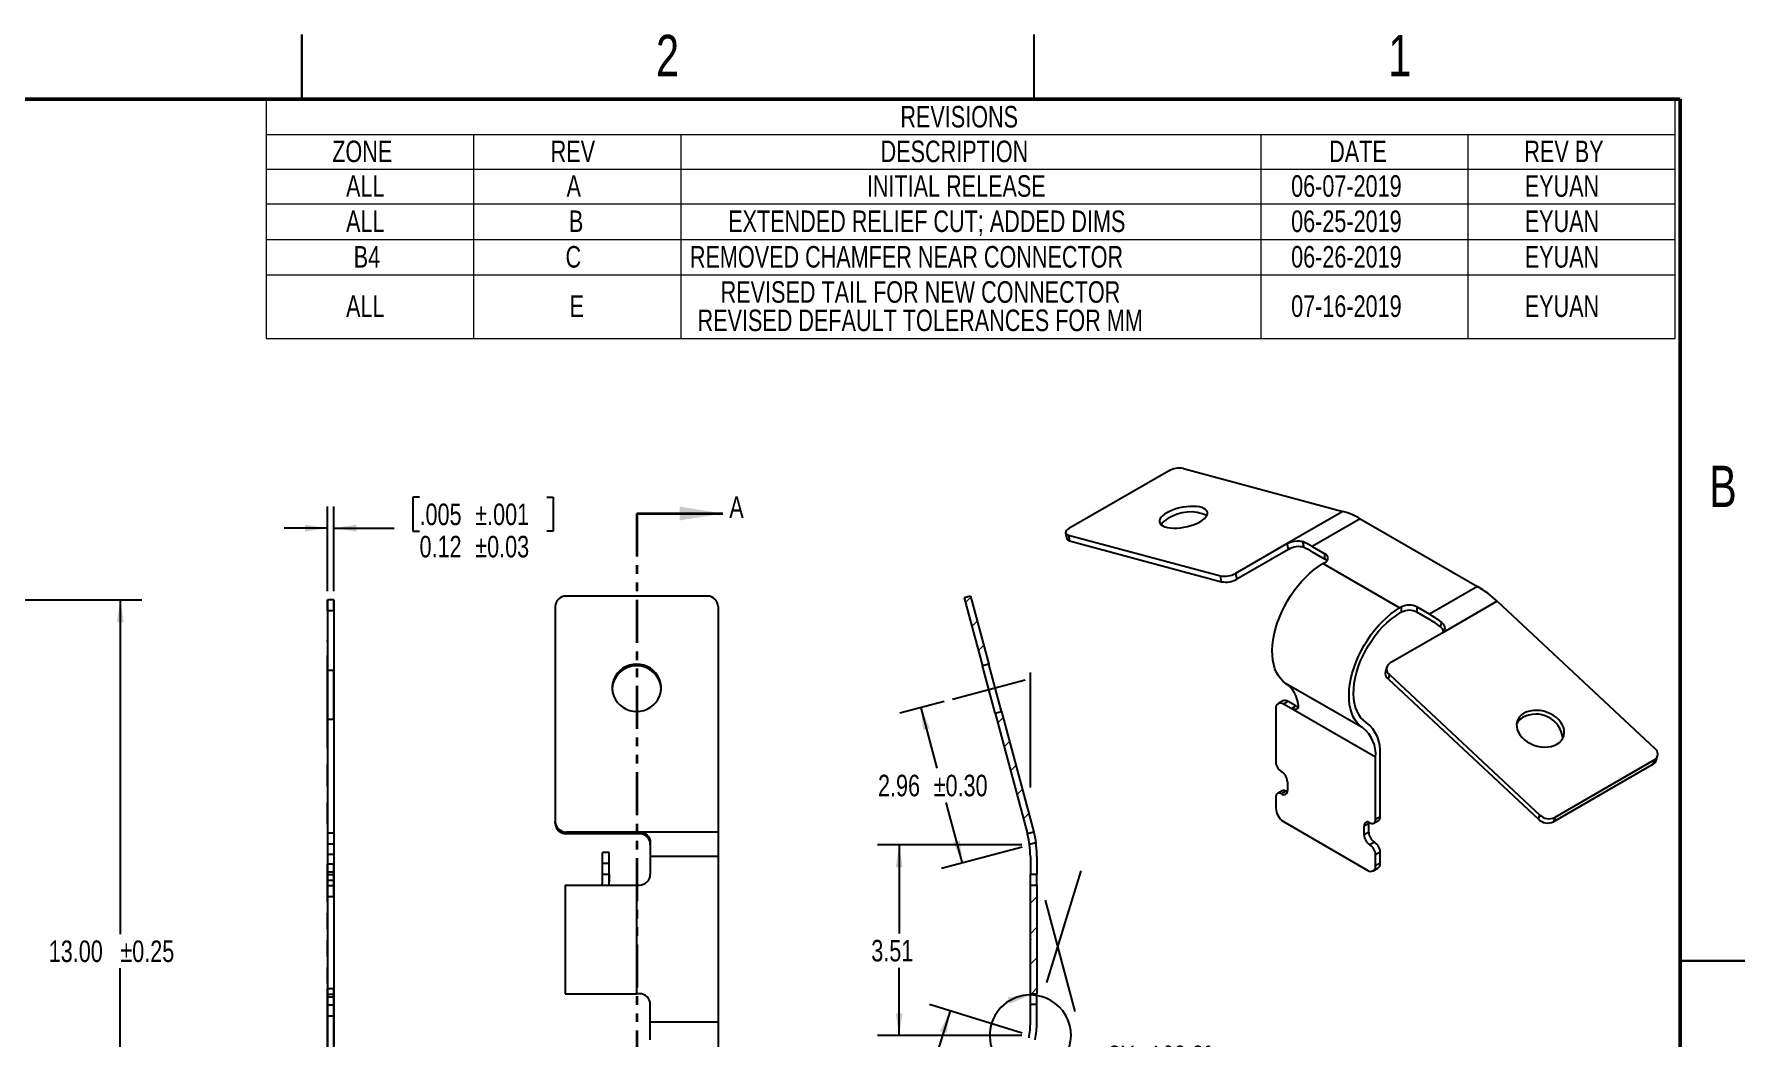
# Model space of a CAD drawing. Header units: millimetres. Extents: x 0.4 to 53.6, y 0.4 to 34.5.
# Drawn here: x 22.06 to 53.58, y 16.05 to 34.53 of the extents above; entities that cross this region are included whole.
import ezdxf

# ---------------------------------------------------------------- set-up
doc = ezdxf.new("R2010")
doc.units = ezdxf.units.MM
doc.header["$LTSCALE"] = 0.125
doc.header["$PDSIZE"] = -1
doc.linetypes.add('PHANTOM', pattern=[12.7, 6.35, -1.27, 1.27, -1.27, 1.27, -1.27])
for name, color, linetype in [('DIMENSIONS', 7, 'Continuous'), ('FORMAT', 7, 'Continuous'), ('FPC_OUTLINE', 7, 'Continuous')]:
    doc.layers.add(name, color=color, linetype=linetype)
doc.styles.add('SLDTEXTSTYLE0', font='TXT', dxfattribs={"width": 0.75})
doc.dimstyles.new('SLDDIMSTYLE1', dxfattribs={"dimtxt": 0.396875, "dimasz": 0.41275, "dimexe": 0, "dimexo": 0.0625, "dimgap": 0.099219, "dimtad": 0, "dimtih": 1, "dimtoh": 1, "dimrnd": 1e-09, "dimzin": 12, "dimdsep": 46, "dimtxsty": 'SLDTEXTSTYLE0', "dimsah": 1, "dimcen": 0.09, "dimadec": 0, "dimazin": 3, "dimtfac": 1, "dimtdec": 3, "dimtofl": 0, "dimtmove": 0, "dimatfit": 3, "dimfxl": 1, "dimfrac": 2, "dimtolj": 1, "dimtzin": 12, "dimarcsym": 0})
doc.dimstyles.new('SLDDIMSTYLE20', dxfattribs={"dimtxt": 0.396875, "dimasz": 0.41275, "dimexe": 0, "dimexo": 0.0625, "dimgap": 0.099219, "dimtad": 0, "dimtih": 1, "dimtoh": 1, "dimrnd": 1e-09, "dimdsep": 46, "dimtxsty": 'SLDTEXTSTYLE0', "dimsah": 1, "dimcen": 0.09, "dimadec": 0, "dimazin": 2, "dimtol": 1, "dimtp": 0.03, "dimtm": 0.03, "dimtfac": 1, "dimtmove": 0, "dimatfit": 0, "dimfxl": 1, "dimfrac": 2, "dimtolj": 1, "dimarcsym": 0})
doc.dimstyles.new('SLDDIMSTYLE21', dxfattribs={"dimtxt": 0.396875, "dimasz": 0.41275, "dimexe": 0, "dimexo": 0.0625, "dimgap": 0.099219, "dimtad": 0, "dimtih": 1, "dimtoh": 1, "dimrnd": 1e-09, "dimzin": 12, "dimdsep": 46, "dimtxsty": 'SLDTEXTSTYLE0', "dimsah": 1, "dimcen": 0.09, "dimadec": 0, "dimazin": 3, "dimtol": 1, "dimtp": 0.3, "dimtm": 0.3, "dimtfac": 1, "dimtofl": 0, "dimtmove": 0, "dimatfit": 3, "dimfxl": 1, "dimfrac": 2, "dimtolj": 1, "dimtzin": 0, "dimarcsym": 0})
doc.dimstyles.new('SLDDIMSTYLE22', dxfattribs={"dimtxt": 0.396875, "dimasz": 0.41275, "dimexe": 0, "dimexo": 0.0625, "dimgap": 0.099219, "dimtad": 0, "dimtih": 1, "dimtoh": 1, "dimrnd": 1e-09, "dimzin": 4, "dimdsep": 46, "dimtxsty": 'SLDTEXTSTYLE0', "dimsah": 1, "dimcen": 0.09, "dimadec": 0, "dimazin": 1, "dimtol": 1, "dimtp": 0.3, "dimtm": 0.3, "dimtfac": 1, "dimtofl": 0, "dimtmove": 0, "dimatfit": 3, "dimfxl": 1, "dimfrac": 2, "dimtolj": 1, "dimtzin": 0, "dimarcsym": 0})
doc.dimstyles.new('SLDDIMSTYLE23', dxfattribs={"dimtxt": 0.396875, "dimasz": 0.41275, "dimexe": 0, "dimexo": 0.0625, "dimgap": 0.099219, "dimtad": 0, "dimtih": 1, "dimtoh": 1, "dimdec": 4, "dimlfac": 0.125, "dimzin": 12, "dimdsep": 46, "dimtxsty": 'SLDTEXTSTYLE0', "dimsah": 1, "dimcen": 0.09, "dimadec": 1, "dimazin": 3, "dimtfac": 1, "dimtdec": 1, "dimtofl": 0, "dimtmove": 0, "dimatfit": 3, "dimfxl": 1, "dimfrac": 2, "dimtolj": 1, "dimtzin": 12, "dimarcsym": 0})
doc.dimstyles.new('SLDDIMSTYLE4', dxfattribs={"dimtxt": 0.396875, "dimasz": 0.41275, "dimexe": 0, "dimexo": 0.0625, "dimgap": 0.099219, "dimtad": 0, "dimtih": 1, "dimtoh": 1, "dimrnd": 1e-09, "dimzin": 4, "dimdsep": 46, "dimtxsty": 'SLDTEXTSTYLE0', "dimsah": 1, "dimcen": 0.09, "dimadec": 0, "dimazin": 1, "dimtol": 1, "dimtp": 0.25, "dimtm": 0.25, "dimtfac": 1, "dimtofl": 0, "dimtmove": 0, "dimatfit": 3, "dimfxl": 1, "dimfrac": 2, "dimtolj": 1, "dimarcsym": 0})

# ---------------------------------------------------------------- blocks, each defined once
blk = doc.blocks.new('SW_TABLEANNOTATION_0')
at = {"color": 0, "linetype": 'Continuous', "lineweight": 0}
for p, q in [((0, 0), (0, -4.394)), ((25.964, 0), (0, 0)), ((25.964, -4.394), (25.964, 0)), ((0, -0.638), (25.964, -0.638)), ((3.819, -0.638), (3.819, -4.394)), ((7.639, -0.638), (7.639, -4.394)), ((18.325, -0.638), (18.325, -4.394)), ((22.144, -0.638), (22.144, -4.394)), ((0, -1.276), (25.964, -1.276)), ((0, -1.915), (25.964, -1.915)), ((0, -2.575), (25.964, -2.575)), ((0, -3.224), (25.964, -3.224)), ((0, -4.394), (25.964, -4.394))]:
    blk.add_line(p, q, dxfattribs=at)
at = {"color": 0, "linetype": 'Continuous', "lineweight": 0, "attachment_point": 1, "style": 'SLDTEXTSTYLE0'}
for s, insert, char_height in [('REVISIONS', (11.685, -0.112), 0.3969), ('ZONE', (1.215, -0.751), 0.3969), ('REV', (5.241, -0.751), 0.3969), ('DESCRIPTION', (11.321, -0.751), 0.39687), ('DATE', (19.587, -0.751), 0.3969), ('REV BY', (23.184, -0.751), 0.3969), ('ALL', (1.47, -1.389), 0.3969), ('A', (5.533, -1.389), 0.397), ('INITIAL RELEASE', (11.067, -1.389), 0.39687), ('06-07-2019', (18.886, -1.389), 0.3969), ('EYUAN', (23.191, -1.389), 0.3969), ('ALL', (1.47, -2.038), 0.3969), ('B', (5.577, -2.038), 0.397), ('EXTENDED RELIEF CUT; ADDED DIMS', (8.511, -2.038), 0.39687), ('06-25-2019', (18.886, -2.038), 0.3969), ('EYUAN', (23.191, -2.038), 0.3969), ('B4', (1.611, -2.693), 0.3969), ('C', (5.514, -2.693), 0.397), ('REMOVED CHAMFER NEAR CONNECTOR', (7.806, -2.693), 0.39687), ('06-26-2019', (18.886, -2.693), 0.3969), ('EYUAN', (23.191, -2.693), 0.3969), ('REVISED TAIL FOR NEW CONNECTOR', (8.373, -3.341), 0.39687), ('ALL', (1.47, -3.602), 0.3969), ('E', (5.587, -3.602), 0.397), ('07-16-2019', (18.886, -3.602), 0.3969), ('EYUAN', (23.191, -3.602), 0.3969), ('REVISED DEFAULT TOLERANCES FOR MM', (7.947, -3.863), 0.39687)]:
    blk.add_mtext(s, dxfattribs=dict(at, insert=insert, char_height=char_height))
blk = doc.blocks.new('_D_4')
at = {"layer": 'DIMENSIONS'}
for p, q in [((15.6, 24.112), (24.038, 24.112)), ((23.641, 24.112), (23.641, 17.957)), ((23.641, 11.113), (23.641, 17.327)), ((15.6, 11.113), (24.038, 11.113))]:
    blk.add_line(p, q, dxfattribs=at)
for points in [[(23.641, 24.112), (23.578, 23.7), (23.705, 23.7)], [(23.641, 11.113), (23.705, 11.526), (23.578, 11.526)]]:
    blk.add_solid(points, dxfattribs=at)
at = {"layer": 'DIMENSIONS', "char_height": 0.3969, "attachment_point": 1, "style": 'SLDTEXTSTYLE0'}
for s, insert in [('13.00', (22.323, 17.838)), ('±0.25', (23.643, 17.838))]:
    blk.add_mtext(s, dxfattribs=dict(at, insert=insert))
blk = doc.blocks.new('_D_22')
at = {"layer": 'DIMENSIONS'}
for p, q in [((29.156, 26.005), (29.035, 26.005)), ((29.035, 26.005), (29.035, 25.375)), ((31.5, 26.005), (31.62, 26.005)), ((31.62, 26.005), (31.62, 25.375)), ((27.458, 24.271), (27.458, 25.83)), ((27.578, 24.271), (27.578, 25.83)), ((27.458, 25.433), (26.664, 25.433)), ((27.578, 25.433), (28.687, 25.433)), ((29.035, 25.375), (29.156, 25.375)), ((31.62, 25.375), (31.5, 25.375))]:
    blk.add_line(p, q, dxfattribs=at)
for points in [[(27.458, 25.433), (27.045, 25.497), (27.045, 25.37)], [(27.578, 25.433), (27.991, 25.37), (27.991, 25.497)]]:
    blk.add_solid(points, dxfattribs=at)
at = {"layer": 'DIMENSIONS', "char_height": 0.3969, "attachment_point": 1, "style": 'SLDTEXTSTYLE0'}
for s, insert in [('.005', (29.156, 25.886)), ('±.001', (30.183, 25.886)), ('0.12', (29.156, 25.292)), ('±0.03', (30.183, 25.292))]:
    blk.add_mtext(s, dxfattribs=dict(at, insert=insert))
blk = doc.blocks.new('_D_23')
at = {"layer": 'DIMENSIONS'}
for p, q in [((38.822, 22.241), (38.01, 22.024)), ((38.394, 22.126), (38.692, 21.01)), ((39.16, 19.263), (38.861, 20.38)), ((40.26, 19.557), (38.776, 19.161))]:
    blk.add_line(p, q, dxfattribs=at)
for points in [[(38.394, 22.126), (38.439, 21.711), (38.562, 21.744)], [(39.16, 19.263), (39.114, 19.678), (38.992, 19.645)]]:
    blk.add_solid(points, dxfattribs=at)
at = {"layer": 'DIMENSIONS', "char_height": 0.3969, "attachment_point": 1, "style": 'SLDTEXTSTYLE0'}
for s, insert in [('2.96', (37.605, 20.891)), ('±0.30', (38.631, 20.891))]:
    blk.add_mtext(s, dxfattribs=dict(at, insert=insert))
blk = doc.blocks.new('_D_24')
at = {"layer": 'DIMENSIONS'}
for p, q in [((40.254, 19.598), (37.597, 19.598)), ((37.994, 19.598), (37.994, 17.967)), ((37.994, 16.085), (37.994, 17.337)), ((40.254, 16.085), (37.597, 16.085))]:
    blk.add_line(p, q, dxfattribs=at)
for points in [[(37.994, 19.598), (37.931, 19.186), (38.058, 19.186)], [(37.994, 16.085), (38.058, 16.498), (37.931, 16.498)]]:
    blk.add_solid(points, dxfattribs=at)
at = {"layer": 'DIMENSIONS', "insert": (37.481, 17.849), "char_height": 0.3969, "attachment_point": 1, "style": 'SLDTEXTSTYLE0'}
blk.add_mtext('3.51', dxfattribs=at)
blk = doc.blocks.new('_D_25')
at = {"layer": 'DIMENSIONS'}
for p, q in [((40.261, 16.132), (38.553, 16.66)), ((38.932, 16.543), (38.558, 15.331)), ((38.049, 13.681), (38.364, 14.701)), ((39.378, 13.27), (37.669, 13.798))]:
    blk.add_line(p, q, dxfattribs=at)
for points in [[(38.932, 16.543), (38.75, 16.167), (38.871, 16.129)], [(38.049, 13.681), (38.231, 14.056), (38.11, 14.094)]]:
    blk.add_solid(points, dxfattribs=at)
at = {"layer": 'DIMENSIONS', "char_height": 0.3969, "attachment_point": 1, "style": 'SLDTEXTSTYLE0'}
for s, insert in [('3.00', (37.289, 15.213)), ('±0.30', (38.316, 15.213))]:
    blk.add_mtext(s, dxfattribs=dict(at, insert=insert))
blk = doc.blocks.new('_D_26')
at = {"layer": 'DIMENSIONS'}
blk.add_line((41.057, 15.704), (41.851, 15.704), dxfattribs=at)
for start, end in [(90, 252.844), (329.4124, 90)]:
    blk.add_arc((40.413, 16.085), 0.749, start, end, dxfattribs=at)
for points in [[(40.413, 16.834), (39.997, 16.793), (40.029, 16.67)], [(40.192, 15.37), (39.874, 15.64), (39.807, 15.532)]]:
    blk.add_solid(points, dxfattribs=at)
at = {"layer": 'DIMENSIONS', "char_height": 0.3969, "attachment_point": 1, "style": 'SLDTEXTSTYLE0'}
for s, insert in [('2X', (41.851, 15.901)), ('162.8°', (42.614, 15.901))]:
    blk.add_mtext(s, dxfattribs=dict(at, insert=insert))

msp = doc.modelspace()

# ---------------------------------------------------------------- hatches: boundary and pattern name
at = {"linetype": 'Continuous', "lineweight": 18}
h = msp.add_hatch(dxfattribs=at)
h.set_pattern_fill('ANSI31', scale=0.125, style=0)
h.paths.add_polyline_path([(39.31031, 24.18304), (39.19439, 24.15202), (39.53043, 22.89621), (39.64636, 22.92723)], flags=0)
h = msp.add_hatch(dxfattribs=at)
h.set_pattern_fill('ANSI31', scale=0.125, style=0)
h.paths.add_polyline_path([(39.879, 22.05782), (39.76308, 22.0268), (40.35762, 19.80497), (40.47354, 19.83599)], flags=0)
h = msp.add_hatch(dxfattribs=at)
h.set_pattern_fill('ANSI31', scale=0.125, style=0)
h.paths.add_polyline_path([(40.41288, 18.8577), (40.41288, 16.8577), (40.53288, 16.8577), (40.53288, 18.8577)], flags=0)

# ---------------------------------------------------------------- linework, layer by layer
at = {"color": 7, "linetype": 'PHANTOM', "lineweight": 35}
msp.add_line((33.15754, 25.7031), (33.15754, 9.9959), dxfattribs=at)
at = {"color": 7, "linetype": 'Continuous', "lineweight": 35}
msp.add_line((33.15754, 25.7031), (34.74504, 25.7031), dxfattribs=at)
at = {"color": 7, "linetype": 'Continuous', "lineweight": 25}
msp.add_line((52.3875, 17.4625), (53.57812, 17.4625), dxfattribs=at)
at = {"color": 7, "linetype": 'Continuous', "lineweight": 35}
msp.add_solid([(34.74504, 25.7031), (33.95129, 25.8301), (33.95129, 25.5761)], dxfattribs=at)
at = {"layer": 'FORMAT', "linetype": 'Continuous', "lineweight": 25}
for p, q in [((26.9875, 34.52825), (26.9875, 33.33738)), ((26.9875, 33.3375), (26.9875, 34.52813)), ((40.48125, 33.3375), (40.48125, 34.52813)), ((53.57825, 17.4625), (52.38737, 17.4625))]:
    msp.add_line(p, q, dxfattribs=at)
at = {"layer": 'FORMAT', "linetype": 'Continuous', "lineweight": 50}
for p, q in [((1.5875, 33.3375), (52.3875, 33.3375)), ((52.3875, 33.3375), (52.3875, 1.5875))]:
    msp.add_line(p, q, dxfattribs=at)
at = {"layer": 'FPC_OUTLINE', "linetype": 'Continuous', "lineweight": 25}
for p, q in [((42.95765, 26.48546), (41.11917, 25.42413)), ((43.23568, 26.53045), (46.1729, 25.74244)), ((46.1729, 25.74244), (45.1476, 25.15054)), ((46.49204, 25.60666), (45.60816, 25.0964)), ((46.49204, 25.60666), (48.65148, 24.36004)), ((41.05984, 25.34743), (41.08177, 25.24011)), ((41.11436, 25.30584), (43.91497, 24.55448)), ((41.11436, 25.30584), (41.1363, 25.19852)), ((41.1363, 25.19852), (43.9369, 24.44716)), ((45.1476, 25.15054), (44.193, 24.59947)), ((45.16953, 25.04323), (44.21494, 24.49215)), ((45.16953, 25.04323), (45.1476, 25.15054)), ((45.42773, 25.18526), (45.44982, 25.07718)), ((45.60816, 25.0964), (45.83935, 24.96294)), ((45.60816, 24.99842), (45.83935, 24.86496)), ((45.83935, 24.86496), (45.83935, 24.96294)), ((44.193, 24.59947), (44.21494, 24.49215)), ((45.80399, 24.77925), (45.83935, 24.79966)), ((47.21821, 23.96284), (45.80399, 24.77925)), ((43.9369, 24.44716), (43.91497, 24.55448)), ((48.65148, 24.36004), (47.7676, 23.84979)), ((27.45796, 24.11241), (27.45796, 23.91241)), ((27.45796, 23.91241), (27.45796, 24.11241)), ((27.57796, 24.11241), (27.45796, 24.11241)), ((27.57796, 23.91241), (27.57796, 24.11241)), ((27.57796, 24.11241), (27.57796, 23.91241)), ((31.65754, 23.98984), (31.65754, 20.02919)), ((34.45754, 24.18304), (31.85754, 24.18304)), ((34.65754, 23.98984), (34.65754, 19.83599)), ((39.31031, 24.18304), (39.19439, 24.15202)), ((39.19439, 24.15202), (39.53043, 22.89621)), ((39.31031, 24.18304), (39.64636, 22.92723)), ((47.25356, 23.98325), (47.21821, 23.96284)), ((47.25356, 23.88527), (47.25356, 23.98325)), ((47.53641, 23.98325), (47.53641, 23.88527)), ((47.7676, 23.84979), (47.53641, 23.98325)), ((49.01566, 24.08637), (47.99035, 23.49448)), ((49.01566, 24.08637), (51.92093, 21.37351)), ((27.45796, 23.91241), (27.45796, 19.81241)), ((27.45796, 23.91241), (27.45796, 11.31285)), ((27.57796, 23.91241), (27.45796, 23.91241)), ((27.57796, 23.91241), (27.57796, 11.31285)), ((27.57796, 23.91241), (27.57796, 19.81241)), ((47.25356, 23.88527), (47.21821, 23.86486)), ((47.7676, 23.7518), (47.53641, 23.88527)), ((47.96904, 23.61498), (47.99425, 23.69472)), ((27.45796, 23.34226), (27.45796, 23.36241)), ((27.45796, 23.34226), (27.45796, 22.94646)), ((27.45796, 23.34226), (27.45796, 22.94646)), ((47.99035, 23.49448), (47.03576, 22.9434)), ((27.45796, 22.76016), (27.45796, 23.09129)), ((27.45796, 22.76016), (27.45796, 23.09129)), ((27.45796, 23.02533), (27.45796, 22.67935)), ((27.45796, 22.67935), (27.45796, 23.02533)), ((27.45796, 22.95032), (27.45796, 22.96241)), ((27.57796, 22.81241), (27.45796, 22.81241)), ((27.45796, 21.91241), (27.45796, 22.81109)), ((27.45796, 22.76016), (27.45796, 22.55257)), ((27.45796, 22.55257), (27.45796, 22.76016)), ((27.57796, 21.91241), (27.57796, 22.81109)), ((39.64636, 22.92723), (39.53043, 22.89621)), ((39.76308, 22.0268), (39.53043, 22.89621)), ((39.879, 22.05782), (39.64636, 22.92723)), ((46.98019, 22.87751), (46.95516, 22.79833)), ((47.02947, 22.73558), (47.00444, 22.65641)), ((47.02947, 22.73558), (49.79961, 20.14889)), ((27.45796, 22.67935), (27.45796, 22.41612)), ((27.45796, 22.67935), (27.45796, 22.41612)), ((46.54132, 21.75212), (45.12711, 22.56853)), ((47.00444, 22.65641), (49.77458, 20.06972)), ((27.45796, 22.04548), (27.45796, 22.30871)), ((27.45796, 22.04548), (27.45796, 22.30871)), ((27.45796, 22.17226), (27.45796, 21.96467)), ((27.45796, 21.96467), (27.45796, 22.17226)), ((44.93602, 22.11009), (44.93602, 21.13024)), ((45.0623, 22.25064), (44.97745, 22.20165)), ((45.1623, 22.24074), (45.07744, 22.19175)), ((45.21886, 22.11011), (45.07744, 22.19175)), ((45.30372, 22.1591), (45.1623, 22.24074)), ((45.21886, 22.11011), (45.30372, 22.1591)), ((46.7745, 21.21206), (45.21886, 22.11011)), ((27.45796, 21.6995), (27.45796, 22.04548)), ((27.45796, 22.04548), (27.45796, 21.6995)), ((27.45796, 21.96467), (27.45796, 21.63353)), ((27.45796, 21.96467), (27.45796, 21.63353)), ((27.45796, 21.91241), (27.57796, 21.91241)), ((27.45796, 21.38257), (27.45796, 21.77837)), ((27.45796, 21.38257), (27.45796, 21.77837)), ((27.45796, 21.77451), (27.45796, 21.76241)), ((39.76308, 22.0268), (39.879, 22.05782)), ((39.76308, 22.0268), (40.35762, 19.80497)), ((39.879, 22.05782), (40.47354, 19.83599)), ((27.45796, 21.38257), (27.45796, 21.36241)), ((46.7745, 20.06891), (46.7745, 21.21206)), ((46.85935, 20.11789), (46.85935, 21.26105)), ((51.91463, 21.16569), (50.07616, 20.10436)), ((51.88961, 21.08651), (51.91463, 21.16569)), ((51.94517, 21.15241), (51.9702, 21.23158)), ((27.45796, 21.08241), (27.45796, 20.68241)), ((27.45796, 20.68241), (27.45796, 21.08241)), ((27.45796, 20.68241), (27.45796, 21.08241)), ((27.45796, 21.08241), (27.45796, 20.68241)), ((51.88961, 21.08651), (50.05113, 20.02518)), ((45.05195, 20.59467), (44.96709, 20.54568)), ((45.12694, 20.58724), (45.04209, 20.53825)), ((45.14636, 20.5781), (45.12694, 20.58724)), ((45.14815, 20.76281), (45.14815, 20.5995)), ((27.45796, 20.38241), (27.45796, 19.98241)), ((27.45796, 19.98241), (27.45796, 20.38241)), ((27.45796, 19.98241), (27.45796, 20.38241)), ((27.45796, 20.38241), (27.45796, 19.98241)), ((44.93602, 20.477), (44.93602, 20.27287)), ((31.65754, 19.99817), (31.65754, 20.02919)), ((45.07744, 20.02792), (46.63308, 19.12987)), ((46.64722, 19.99539), (46.56237, 19.9464)), ((46.56237, 19.7831), (46.56237, 19.9464)), ((46.64722, 19.99539), (46.64902, 20.0168)), ((46.64722, 19.83208), (46.64722, 19.99539)), ((46.74343, 20.00023), (46.82828, 20.04921)), ((46.85935, 20.11789), (46.7745, 20.06891)), ((49.77458, 20.06972), (49.79961, 20.14889)), ((50.07616, 20.10436), (50.05113, 20.02518)), ((27.45796, 19.81241), (27.45796, 19.61241)), ((27.57796, 19.81241), (27.45796, 19.81241)), ((27.57796, 19.61241), (27.45796, 19.61241)), ((27.57796, 19.81241), (27.57796, 19.61241)), ((31.85754, 19.83599), (31.85754, 19.80497)), ((33.20754, 19.83599), (31.85754, 19.83599)), ((33.20754, 19.80497), (31.85754, 19.80497)), ((34.65754, 19.83599), (33.20754, 19.83599)), ((33.20754, 19.80497), (33.20754, 19.83599)), ((33.40754, 19.63982), (33.40754, 19.38466)), ((34.65754, 19.83599), (34.65754, 19.38466)), ((40.47354, 19.83599), (40.35762, 19.80497)), ((40.51414, 19.63982), (40.39739, 19.60858)), ((46.64722, 19.83208), (46.56237, 19.7831)), ((46.75329, 19.64837), (46.66843, 19.59939)), ((27.45796, 19.41886), (27.45796, 18.84463)), ((27.57796, 19.41886), (27.45796, 19.41886)), ((27.45796, 19.04463), (27.45796, 19.24463)), ((27.45796, 19.24463), (27.45796, 19.09463)), ((27.45796, 19.24463), (27.45796, 19.04463)), ((27.45796, 19.09463), (27.45796, 19.24463)), ((27.57796, 19.24463), (27.45796, 19.24463)), ((27.57796, 19.41886), (27.57796, 18.84463)), ((27.57796, 19.09463), (27.57796, 19.24463)), ((27.57796, 19.24463), (27.57796, 19.09463)), ((27.57796, 19.04463), (27.57796, 19.24463)), ((27.57796, 19.24463), (27.57796, 19.04463)), ((32.65004, 19.4577), (32.53004, 19.4577)), ((32.53004, 19.2577), (32.53004, 19.4577)), ((32.65004, 19.2577), (32.53004, 19.2577)), ((32.53004, 19.0577), (32.53004, 19.2577)), ((32.65004, 19.2577), (32.65004, 19.4577)), ((32.65004, 19.0577), (32.65004, 19.2577)), ((33.40754, 19.38466), (33.40754, 19.0577)), ((34.65754, 19.38466), (33.40754, 19.38466)), ((34.65754, 19.38466), (34.65754, 16.33075)), ((40.41288, 19.38466), (40.41288, 19.0577)), ((40.53288, 19.38466), (40.53288, 19.0577)), ((46.85935, 19.46466), (46.7745, 19.41567)), ((46.7745, 19.21154), (46.7745, 19.41567)), ((46.85935, 19.26052), (46.7745, 19.21154)), ((46.85935, 19.26052), (46.85935, 19.46466)), ((27.45796, 18.94463), (27.45796, 19.09463)), ((27.45796, 19.09463), (27.45796, 18.94463)), ((27.57796, 19.09463), (27.45796, 19.09463)), ((27.45796, 18.84463), (27.45796, 19.04463)), ((27.57796, 19.04463), (27.45796, 19.04463)), ((27.57796, 18.94463), (27.45796, 18.94463)), ((27.57796, 18.94463), (27.57796, 19.09463)), ((27.57796, 19.09463), (27.57796, 18.94463)), ((27.57796, 18.84463), (27.57796, 19.04463)), ((27.57796, 19.04463), (27.57796, 16.84463)), ((32.53004, 19.0577), (32.65004, 19.0577)), ((32.65004, 18.8577), (32.65004, 19.0577)), ((40.41288, 19.0577), (40.53288, 19.0577)), ((40.41288, 18.8577), (40.41288, 19.0577)), ((40.53288, 18.8577), (40.53288, 19.0577)), ((46.73307, 19.11997), (46.81792, 19.16895)), ((27.45796, 18.64463), (27.45796, 18.84463)), ((27.45796, 18.54463), (27.45796, 18.84463)), ((27.57796, 18.84463), (27.45796, 18.84463)), ((27.57796, 18.64463), (27.45796, 18.64463)), ((27.57796, 18.64463), (27.57796, 18.84463)), ((31.83754, 18.8577), (31.83754, 16.8577)), ((31.83754, 18.8577), (33.15754, 18.8577)), ((33.15754, 16.8577), (33.15754, 18.8577)), ((33.15754, 18.8577), (33.20754, 18.8577)), ((40.41288, 18.8577), (40.53288, 18.8577)), ((40.41288, 16.8577), (40.41288, 18.8577)), ((40.53288, 18.8577), (40.53288, 16.8577)), ((27.45796, 18.54463), (27.45796, 18.34463)), ((27.45796, 18.04463), (27.45796, 18.34463)), ((27.45796, 18.04463), (27.45796, 17.84463)), ((27.45796, 17.54463), (27.45796, 17.84463)), ((27.45796, 17.54463), (27.45796, 17.34463)), ((27.45796, 17.04463), (27.45796, 17.34463)), ((27.45796, 17.04463), (27.45796, 16.84463)), ((27.45796, 16.94463), (27.45796, 16.79463)), ((27.45796, 16.79463), (27.45796, 16.94463)), ((27.57796, 16.94463), (27.45796, 16.94463)), ((27.45796, 16.84463), (27.45796, 16.64463)), ((27.57796, 16.84463), (27.45796, 16.84463)), ((27.45796, 16.64463), (27.45796, 16.79463)), ((27.45796, 16.79463), (27.45796, 16.64463)), ((27.57796, 16.79463), (27.45796, 16.79463)), ((27.57796, 16.94463), (27.57796, 16.79463)), ((27.57796, 16.79463), (27.57796, 16.94463)), ((27.57796, 16.84463), (27.57796, 16.64463)), ((27.57796, 16.79463), (27.57796, 16.64463)), ((27.57796, 16.64463), (27.57796, 16.79463)), ((31.83754, 16.8577), (33.15754, 16.8577)), ((33.20754, 16.8577), (33.15754, 16.8577)), ((40.41288, 16.8577), (40.53288, 16.8577)), ((40.41288, 16.6577), (40.41288, 16.8577)), ((40.53288, 16.6577), (40.53288, 16.8577)), ((27.45796, 16.44463), (27.45796, 16.64463)), ((27.57796, 16.64463), (27.45796, 16.64463)), ((27.45796, 15.8064), (27.45796, 16.44463)), ((27.57796, 16.44463), (27.45796, 16.44463)), ((27.57796, 16.44463), (27.57796, 16.64463)), ((27.57796, 15.8064), (27.57796, 16.44463)), ((33.40754, 16.33075), (33.40754, 16.6577)), ((40.53288, 16.6577), (40.41288, 16.6577)), ((40.41288, 16.33075), (40.41288, 16.6577)), ((40.53288, 16.33075), (40.53288, 16.6577)), ((34.65754, 16.33075), (33.40754, 16.33075)), ((33.40754, 16.01022), (33.40754, 16.33075)), ((34.65754, 16.33075), (34.65754, 15.81573))]:
    msp.add_line(p, q, dxfattribs=at)
at = {"layer": 'FPC_OUTLINE'}
for p, q in [((40.41288, 20.65466), (40.41288, 22.77345)), ((38.97554, 22.28189), (40.31797, 22.64111)), ((40.71515, 17.06462), (41.34943, 19.11921)), ((40.71515, 17.06462), (41.34943, 19.11921)), ((40.68591, 18.57813), (41.23361, 16.53136))]:
    msp.add_line(p, q, dxfattribs=at)
at = {"layer": 'FPC_OUTLINE', "linetype": 'Continuous', "lineweight": 25, "flags": 128}
for points in [[(43.54117, 25.55163), (43.58516, 25.57993), (43.62131, 25.60944), (43.64879, 25.6395), (43.66701, 25.66943), (43.67555, 25.69858), (43.67422, 25.72629), (43.66305, 25.75194), (43.64229, 25.77496), (43.61241, 25.79483), (43.57407, 25.81111), (43.52813, 25.82343), (43.47561, 25.83153), (43.41769, 25.83522), (43.35567, 25.83441), (43.29092, 25.82913), (43.22489, 25.81949), (43.15906, 25.80571), (43.09491, 25.78809), (43.03385, 25.76704), (42.97726, 25.74302), (42.92641, 25.71656), (42.88241, 25.68826), (42.84627, 25.65875), (42.81879, 25.62869), (42.80057, 25.59875), (42.79203, 25.5696), (42.79336, 25.54189), (42.80453, 25.51624), (42.82529, 25.49323), (42.85517, 25.47336), (42.89351, 25.45708), (42.93945, 25.44475), (42.99197, 25.43666), (43.04989, 25.43297), (43.11191, 25.43378), (43.17666, 25.43906), (43.24269, 25.4487), (43.30851, 25.46248), (43.37267, 25.48009), (43.43373, 25.50115), (43.49031, 25.52517), (43.54117, 25.55163)], [(41.11917, 25.42413), (41.09421, 25.4075), (41.07545, 25.3901), (41.06363, 25.3726), (41.05918, 25.35567), (41.0623, 25.33996), (41.07285, 25.32608), (41.09043, 25.31456), (41.11436, 25.30584)], [(45.12711, 22.56853), (45.07423, 22.60814), (45.02678, 22.65589), (44.98512, 22.71143), (44.94956, 22.77433), (44.92036, 22.84414), (44.89773, 22.92032), (44.88185, 23.00233), (44.87284, 23.08953), (44.87075, 23.18129), (44.87562, 23.27693), (44.88739, 23.37572), (44.90599, 23.47694), (44.93127, 23.57983), (44.96305, 23.68362), (45.00109, 23.78755), (45.04511, 23.89083), (45.09478, 23.99271), (45.14972, 24.09241), (45.20954, 24.18921), (45.27378, 24.28237), (45.34197, 24.37121), (45.4136, 24.45507), (45.48813, 24.53331), (45.56502, 24.60536), (45.64368, 24.67069), (45.72354, 24.72879), (45.80399, 24.77925)], [(45.87903, 24.83231), (45.86422, 24.84746), (45.83935, 24.86496)], [(46.54132, 21.75212), (46.48844, 21.79173), (46.441, 21.83948), (46.39934, 21.89502), (46.36377, 21.95792), (46.33457, 22.02773), (46.31194, 22.10392), (46.29606, 22.18592), (46.28705, 22.27313), (46.28497, 22.36489), (46.28983, 22.46052), (46.30161, 22.55931), (46.3202, 22.66053), (46.34549, 22.76342), (46.37727, 22.86721), (46.41531, 22.97114), (46.45932, 23.07442), (46.50899, 23.1763), (46.56394, 23.27601), (46.62375, 23.3728), (46.68799, 23.46597), (46.75618, 23.55481), (46.82781, 23.63866), (46.90234, 23.7169), (46.97923, 23.78896), (47.05789, 23.85428), (47.13775, 23.91238), (47.21821, 23.96284)], [(46.60286, 21.85511), (46.55115, 21.89432), (46.50523, 21.94214), (46.46551, 21.99815), (46.43231, 22.06185), (46.40595, 22.1327), (46.38663, 22.21008), (46.37453, 22.29332), (46.36976, 22.3817), (46.37236, 22.47445), (46.38229, 22.57076), (46.39949, 22.6698), (46.42379, 22.77071), (46.45499, 22.87261), (46.49282, 22.97462), (46.53694, 23.07585), (46.58698, 23.17543), (46.6425, 23.27248), (46.70302, 23.36617), (46.76801, 23.45568), (46.83691, 23.54024), (46.90912, 23.6191), (46.98401, 23.6916), (47.06094, 23.75709), (47.13923, 23.81501), (47.21821, 23.86486)], [(33.15754, 22.05782), (33.22461, 22.06267), (33.29018, 22.07713), (33.35279, 22.10087), (33.41104, 22.13335), (33.46362, 22.17386), (33.50937, 22.22149), (33.54726, 22.27517), (33.57644, 22.33371), (33.59626, 22.39579), (33.60629, 22.46004), (33.60629, 22.52501), (33.59626, 22.58925), (33.57644, 22.65134), (33.54726, 22.70988), (33.50937, 22.76356), (33.46362, 22.81118), (33.41104, 22.85169), (33.35279, 22.88418), (33.29018, 22.90792), (33.22461, 22.92237), (33.15754, 22.92723), (33.09048, 22.92237), (33.0249, 22.90792), (32.9623, 22.88418), (32.90405, 22.85169), (32.85147, 22.81118), (32.80572, 22.76356), (32.76783, 22.70988), (32.73865, 22.65134), (32.71883, 22.58925), (32.7088, 22.52501), (32.7088, 22.46004), (32.71883, 22.39579), (32.73865, 22.33371), (32.76783, 22.27517), (32.80572, 22.22149), (32.85147, 22.17386), (32.90405, 22.13335), (32.9623, 22.10087), (33.0249, 22.07713), (33.09048, 22.06267), (33.15754, 22.05782)], [(50.11706, 21.45519), (50.16109, 21.48574), (50.19734, 21.52195), (50.22501, 21.56301), (50.24348, 21.608), (50.25233, 21.65592), (50.25136, 21.7057), (50.24061, 21.75622), (50.2203, 21.80637), (50.19089, 21.85501), (50.15305, 21.90106), (50.10761, 21.94349), (50.05558, 21.98136), (49.99814, 22.01381), (49.93657, 22.04013), (49.87223, 22.05972), (49.80657, 22.07215), (49.74106, 22.07715), (49.67715, 22.07458), (49.61628, 22.06453), (49.5598, 22.04721), (49.50898, 22.023), (49.46495, 21.99245), (49.4287, 21.95624), (49.40103, 21.91518), (49.38256, 21.87019), (49.37371, 21.82227), (49.37468, 21.77249), (49.38543, 21.72197), (49.40574, 21.67182), (49.43514, 21.62318), (49.47299, 21.57713), (49.51843, 21.5347), (49.57045, 21.49683), (49.62789, 21.46438), (49.68947, 21.43806), (49.75381, 21.41847), (49.81947, 21.40604), (49.88498, 21.40104), (49.94889, 21.4036), (50.00976, 21.41366), (50.06624, 21.43098), (50.11706, 21.45519)]]:
    msp.add_lwpolyline(points, dxfattribs=at)
at = {"layer": 'FPC_OUTLINE', "linetype": 'Continuous', "lineweight": 25}
for centre, radius, start, end in [((43.15898, 26.12285), 0.41475, 79.342488, 119.040332), ((43.08246, 25.33905), 0.30165, 116.399266, 148.998626), ((43.3593, 24.98185), 0.75001, 65.894797, 123.225693), ((45.81392, 24.45573), 1.33585, 59.493501, 74.411183), ((41.14214, 25.26272), 0.06447, 200.532291, 264.797931), ((44.87088, 23.82686), 1.4681, 59.8543, 67.70947), ((44.91719, 23.80779), 1.3766, 59.871807, 67.237183), ((45.80836, 24.8813), 0.08732, 290.783421, 69.216579), ((43.99167, 24.96208), 0.41475, 259.342488, 299.040332), ((44.01361, 24.85476), 0.41475, 259.342488, 299.040332), ((47.63028, 22.62197), 2.01587, 46.588373, 59.563707), ((31.8542, 23.98638), 0.19669, 89.026716, 178.992469), ((34.46089, 23.98638), 0.19669, 1.007531, 90.973284), ((47.39499, 23.71031), 0.3074, 62.609672, 117.390328), ((47.39499, 23.61233), 0.3074, 62.609672, 117.390328), ((46.82485, 22.22872), 1.87527, 51.421244, 59.819458), ((46.89499, 22.25041), 1.73656, 51.7936, 59.83483), ((33.14911, 22.45443), 0.44186, 88.906673, 177.070317), ((33.16452, 22.45287), 0.4434, 3.121779, 90.901231), ((47.08916, 22.76534), 0.138, 166.16848, 232.125915), ((47.09954, 22.83747), 0.12365, 121.049353, 235.482048), ((44.8129, 22.13161), 0.53816, 5.685413, 54.278344), ((45.02224, 22.12407), 0.08734, 50.796715, 189.214037), ((45.10371, 22.15896), 0.1006, 54.382423, 114.307119), ((46.16273, 21.26829), 0.61435, 354.749058, 51.95694), ((46.1864, 21.32289), 0.67579, 354.749058, 51.95694), ((49.61477, 21.70495), 0.27235, 118.706891, 151.707908), ((49.73012, 21.50977), 0.499, 6.352122, 119.559488), ((45.1663, 21.14072), 0.23052, 182.605478, 237.394522), ((51.83345, 21.19025), 0.11796, 298.428767, 341.289839), ((51.85086, 21.27162), 0.12365, 301.049353, 55.482048), ((44.91787, 20.75233), 0.23052, 2.605478, 57.394522), ((45.00068, 20.48749), 0.06551, 50.796715, 189.214037), ((45.08349, 20.58902), 0.06551, 230.796715, 9.214037), ((45.083, 20.52591), 0.07544, 54.381827, 114.313952), ((45.24306, 20.28684), 0.30736, 182.605478, 237.394522), ((31.8542, 20.03265), 0.19669, 181.007531, 270.973284), ((31.8542, 20.00163), 0.19669, 181.007531, 270.973284), ((46.62703, 19.95689), 0.06551, 50.796715, 189.214037), ((46.70984, 20.05842), 0.06551, 230.796715, 9.214037), ((46.78425, 20.1105), 0.07546, 305.698039, 5.620379), ((49.94543, 20.24976), 0.2482, 226.498531, 295.203359), ((49.97046, 20.32893), 0.2482, 226.498531, 295.203359), ((38.78688, 19.38466), 1.626, 0, 7.915484), ((38.78688, 19.38466), 1.746, 0, 8.403299), ((46.79265, 19.79358), 0.23052, 182.605478, 237.394522), ((46.8775, 19.84256), 0.23052, 182.605478, 237.394522), ((46.54422, 19.40519), 0.23052, 2.605478, 57.394522), ((46.62907, 19.45418), 0.23052, 2.605478, 57.394522), ((46.76135, 19.24971), 0.0986, 305.013333, 6.298848), ((33.20754, 19.0577), 0.2, 270, 0), ((46.68828, 19.19755), 0.08734, 230.796715, 9.214037), ((33.20754, 16.6577), 0.2, 0, 90), ((38.78688, 16.33075), 1.626, 349.909377, 0), ((38.78688, 16.33075), 1.746, 349.421561, 0)]:
    msp.add_arc(centre, radius, start, end, dxfattribs=at)
for points, knots in [([(45.1476, 25.15054), (45.185, 25.17214), (45.23637, 25.1895), (45.33947, 25.20386), (45.39074, 25.2003), (45.42773, 25.18526)], [0, 0, 0, 0, 0.5, 0.5, 1, 1, 1, 1]), ([(45.44982, 25.07718), (45.41278, 25.09261), (45.36162, 25.0964), (45.25846, 25.08224), (45.20694, 25.06482), (45.16953, 25.04323)], [0, 0, 0, 0, 0.5, 0.5, 1, 1, 1, 1]), ([(47.99425, 23.69472), (48.03101, 23.66557), (48.0514, 23.62627), (48.04974, 23.55116), (48.02775, 23.51607), (47.99035, 23.49448)], [0, 0, 0, 0, 0.5, 0.5, 1, 1, 1, 1]), ([(48.02442, 23.52247), (48.02436, 23.52484), (48.0242, 23.53133), (48.02137, 23.54182), (48.01597, 23.55783), (48.00763, 23.5734), (47.9977, 23.58694), (47.98849, 23.59762), (47.97935, 23.60664), (47.97163, 23.61288), (47.96904, 23.61498)], [0, 0, 0, 0, 0.07077102, 0.19399023, 0.31255165, 0.55370915, 0.67659128, 0.75682193, 0.91849063, 1, 1, 1, 1]), ([(45.34842, 22.18493), (45.35466, 22.14589), (45.34287, 22.11423), (45.29331, 22.08531), (45.25632, 22.08849), (45.21886, 22.11011)], [0, 0, 0, 0, 0.5, 0.5, 1, 1, 1, 1]), ([(45.30372, 22.1591), (45.30762, 22.15695), (45.31546, 22.15264), (45.32722, 22.14764), (45.338, 22.14393), (45.34469, 22.14253), (45.34758, 22.14193)], [0, 0, 0, 0, 0.26232766, 0.52647597, 0.79636652, 1, 1, 1, 1]), ([(27.45796, 19.61241), (27.45796, 19.60873), (27.45796, 19.60186), (27.45796, 19.5747), (27.45796, 19.53415), (27.45796, 19.48033), (27.45796, 19.44012), (27.45796, 19.41886)], [0, 0, 0, 0, 0.22870106, 0.42578219, 0.60698809, 0.79215824, 1, 1, 1, 1]), ([(27.57796, 19.61241), (27.57796, 19.60873), (27.57796, 19.60186), (27.57796, 19.5747), (27.57796, 19.53415), (27.57796, 19.48033), (27.57796, 19.44012), (27.57796, 19.41886)], [0, 0, 0, 0, 0.22870106, 0.42578219, 0.60698809, 0.79215824, 1, 1, 1, 1]), ([(33.20754, 19.83599), (33.26044, 19.83599), (33.31216, 19.81507), (33.38595, 19.74305), (33.40754, 19.69214), (33.40754, 19.63982)], [0, 0, 0, 0, 0.5, 0.5, 1, 1, 1, 1]), ([(33.40754, 19.60858), (33.40754, 19.66097), (33.38605, 19.71183), (33.31231, 19.78397), (33.26045, 19.80497), (33.20754, 19.80497)], [0, 0, 0, 0, 0.5, 0.5, 1, 1, 1, 1]), ([(40.39739, 19.60858), (40.39011, 19.66097), (40.38006, 19.71183), (40.36352, 19.78397), (40.35762, 19.80497), (40.35762, 19.80497)], [0, 0, 0, 0, 0.5, 0.5, 1, 1, 1, 1]), ([(40.47354, 19.83599), (40.47354, 19.83599), (40.47941, 19.81507), (40.4961, 19.74305), (40.50641, 19.69214), (40.51414, 19.63982)], [0, 0, 0, 0, 0.5, 0.5, 1, 1, 1, 1]), ([(32.51326, 18.8577), (32.52209, 18.8577), (32.52677, 18.87906), (32.53042, 18.95279), (32.53004, 19.00473), (32.53004, 19.0577)], [0, 0, 0, 0, 0.5, 0.5, 1, 1, 1, 1]), ([(32.65004, 19.0577), (32.65004, 19.00476), (32.65038, 18.95298), (32.64709, 18.87919), (32.64283, 18.8577), (32.6348, 18.8577)], [0, 0, 0, 0, 0.5, 0.5, 1, 1, 1, 1]), ([(27.45796, 18.64463), (27.45796, 18.64838), (27.45796, 18.65535), (27.45796, 18.68327), (27.45796, 18.72513), (27.45796, 18.78086), (27.45796, 18.82259), (27.45796, 18.84463)], [0, 0, 0, 0, 0.23011819, 0.42802107, 0.60924831, 0.79360573, 1, 1, 1, 1]), ([(27.57796, 18.64463), (27.57796, 18.64838), (27.57796, 18.65535), (27.57796, 18.68327), (27.57796, 18.72513), (27.57796, 18.78086), (27.57796, 18.82259), (27.57796, 18.84463)], [0, 0, 0, 0, 0.23011819, 0.42802107, 0.60924831, 0.79360573, 1, 1, 1, 1])]:
    msp.add_open_spline(points, degree=3, knots=knots, dxfattribs=at)
at = {"layer": 'FPC_OUTLINE'}
for p in [(39.64676, 22.4615), (40.41288, 17.8577)]:
    msp.add_point(p, dxfattribs=at)

# ---------------------------------------------------------------- block references
at = {"color": 7, "linetype": 'Continuous', "lineweight": 0}
msp.add_blockref('SW_TABLEANNOTATION_0', (26.33241, 33.32315), dxfattribs=at)

# ---------------------------------------------------------------- texts
at = {"color": 7, "linetype": 'Continuous', "lineweight": 0, "char_height": 0.762, "attachment_point": 2, "style": 'SLDTEXTSTYLE0'}
for s, insert in [('2', (33.7267, 34.52046)), ('1', (47.22045, 34.52046)), ('B', (53.17543, 26.58296))]:
    msp.add_mtext(s, dxfattribs=dict(at, insert=insert))
at = {"color": 7, "linetype": 'Continuous', "insert": (34.86444, 26.01771), "char_height": 0.39687, "attachment_point": 1, "style": 'SLDTEXTSTYLE0'}
msp.add_mtext('A', dxfattribs=at)

# ---------------------------------------------------------------- dimensions: what is measured, and where the dimension line sits
at = {"layer": 'DIMENSIONS'}
dim = msp.add_linear_dim(base=(27.57796, 25.43309), p1=(27.45796, 24.11241), p2=(27.57796, 24.11241), dimstyle='SLDDIMSTYLE20', dxfattribs=at)
dim.commit()
dim.dimension.update_dxf_attribs({"geometry": '_D_22', "text_midpoint": (30.32796, 25.43309), "dimtype": 160})
for base, p1, p2, angle, dimstyle, picture, middle in [((23.64114, 24.11241), (15.44114, 11.11285), (15.44114, 24.11241), 90, 'SLDDIMSTYLE4', '_D_4', (23.64114, 17.6416)), ((38.39366, 22.12619), (40.41288, 19.59845), (38.97554, 22.28189), 284.980828, 'SLDDIMSTYLE21', '_D_23', (38.77672, 20.69466)), ((37.99419, 16.08548), (40.41288, 19.59845), (40.41288, 16.08548), 90, 'SLDDIMSTYLE1', '_D_24', (37.99419, 17.65233)), ((38.93222, 16.54258), (39.52936, 13.22348), (40.41288, 16.08548), 72.844033, 'SLDDIMSTYLE22', '_D_25', (38.46101, 15.0162))]:
    dim = msp.add_linear_dim(base=base, p1=p1, p2=p2, angle=angle, dimstyle=dimstyle, dxfattribs=at)
    dim.commit()
    dim.dimension.update_dxf_attribs({"geometry": picture, "text_midpoint": middle, "dimtype": 160})
dim = msp.add_angular_dim_2l(base=(39.67248, 16.19717), line1=((40.41288, 16.33075), (40.41288, 19.38466)), line2=((40.34054, 15.85112), (39.01315, 11.55135)), text='2X <>', dimstyle='SLDDIMSTYLE23', dxfattribs=at)
dim.commit()
dim.dimension.update_dxf_attribs({"geometry": '_D_26', "text_midpoint": (41.05748, 15.70446), "dimtype": 162})

doc.saveas('drawing.dxf')
